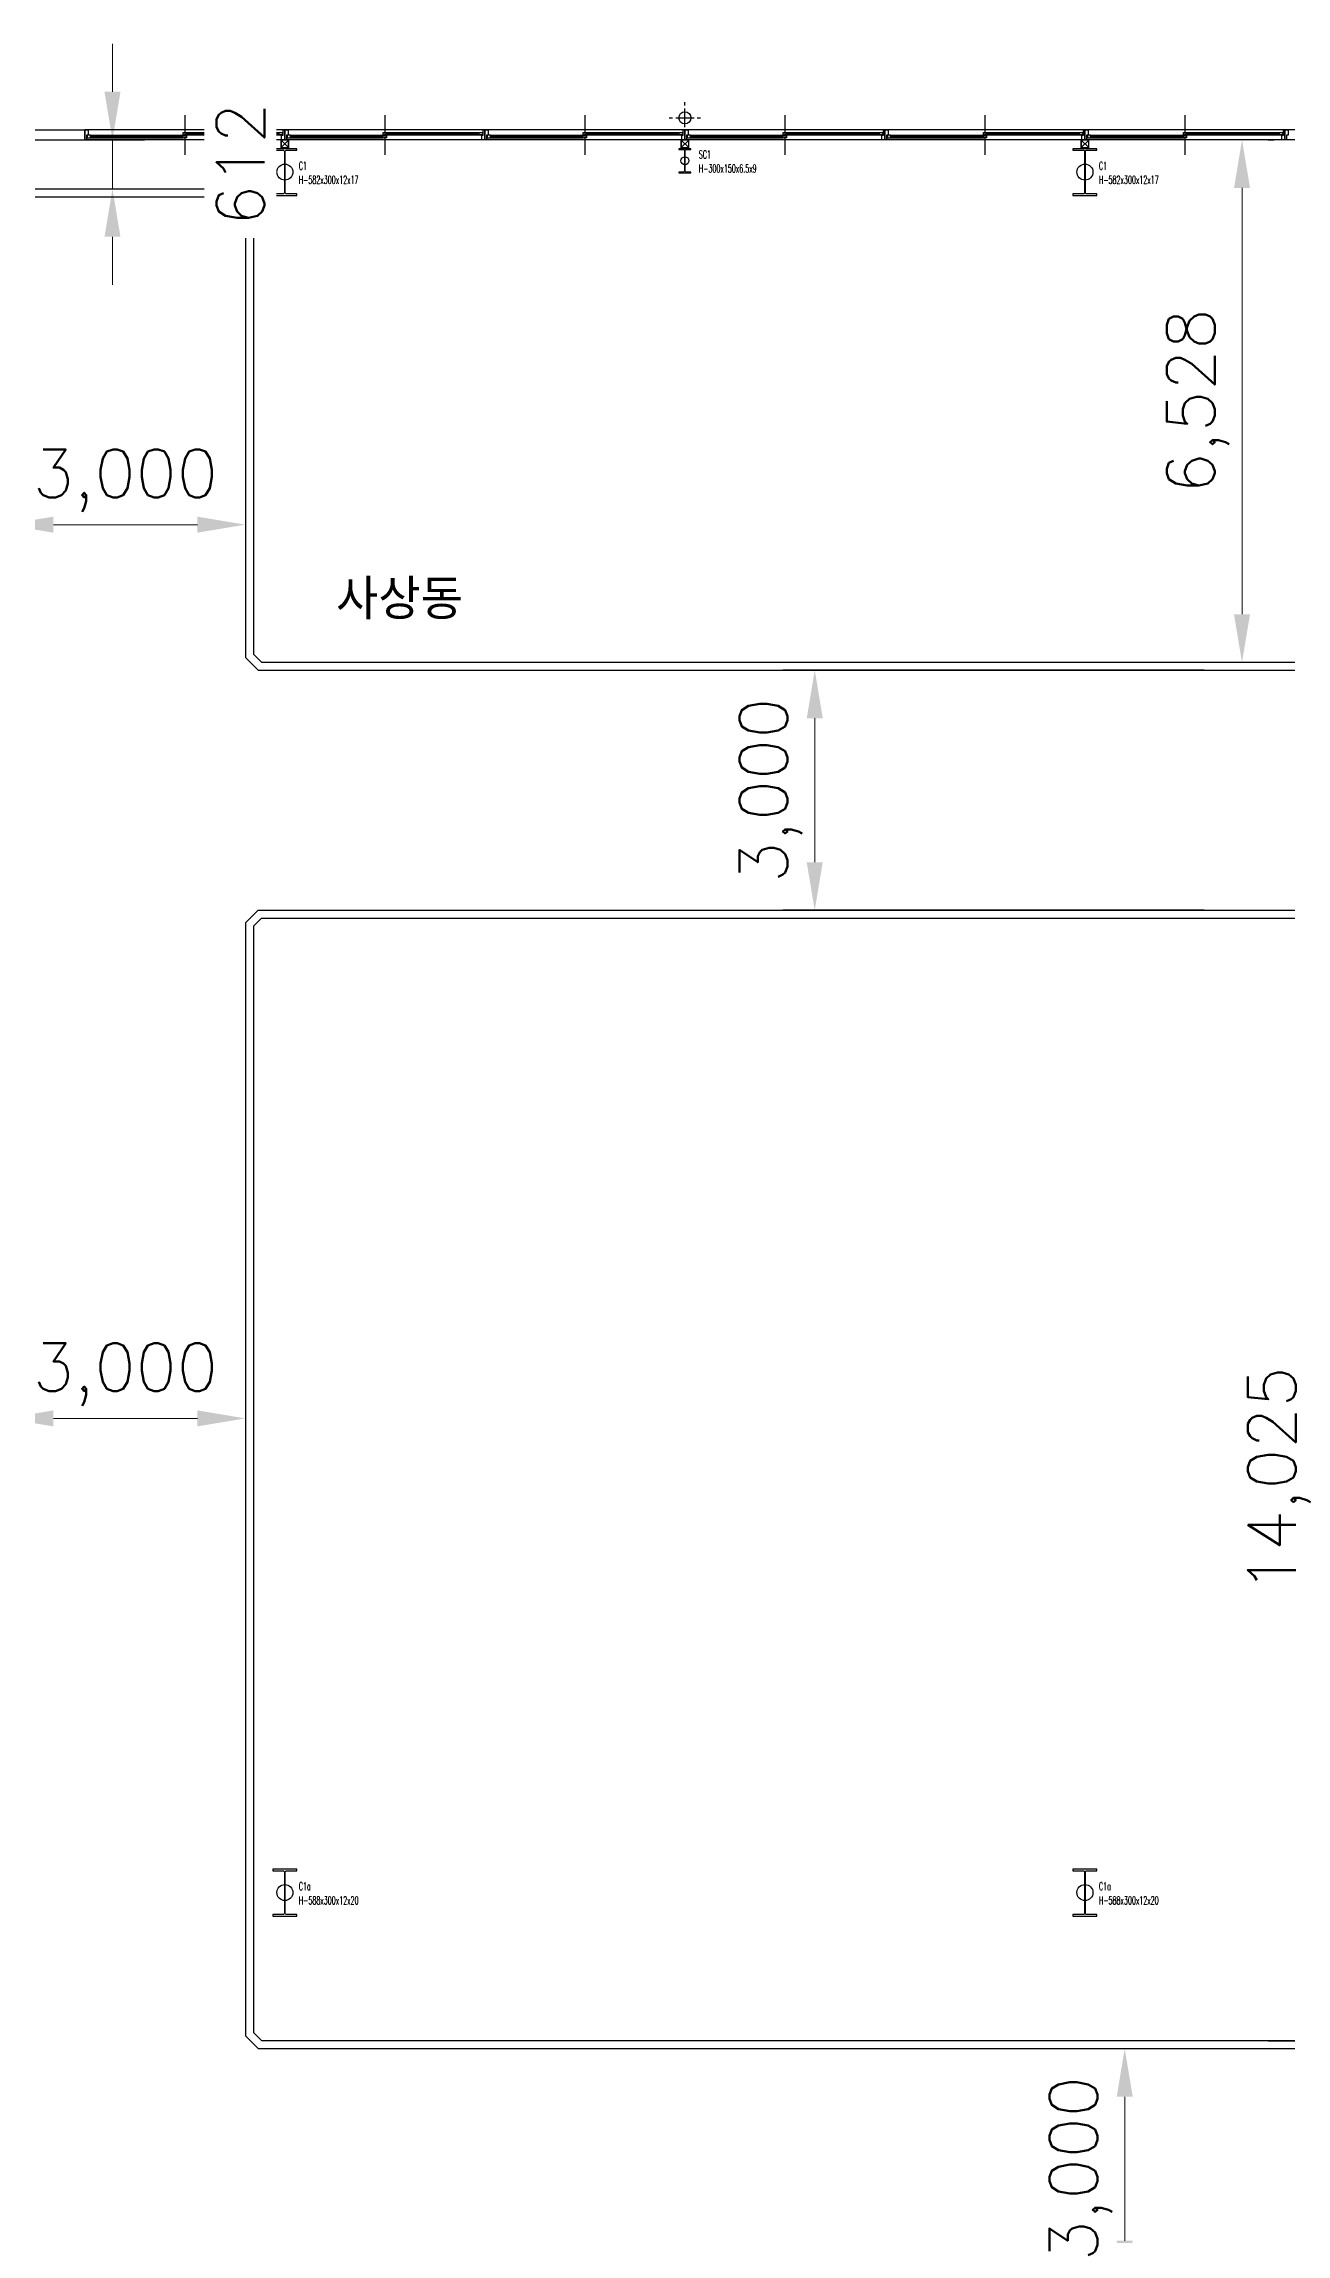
# Model space of a CAD drawing. Header units: millimetres. Extents: x 10462777 to 22643323, y 453826 to 1389191.
# Drawn here: x 11233119 to 11248646, y 589530 to 616901 of the extents above; entities that cross this region are included whole.
import ezdxf
from ezdxf.enums import TextEntityAlignment as Align

# ---------------------------------------------------------------- set-up
doc = ezdxf.new("R2010")
doc.units = ezdxf.units.MM
doc.header["$LTSCALE"] = 200
doc.header["$MEASUREMENT"] = 0
doc.header["$PDMODE"] = 35
doc.header["$PDSIZE"] = -5
doc.layers.get('0').update_dxf_attribs({"linetype": 'CONTINUOUS'})
doc.layers.get('DEFPOINTS').update_dxf_attribs({"linetype": 'CONTINUOUS'})
doc.layers.add('AM_5', color=3, linetype='CONTINUOUS', lineweight=15)
for name, color, linetype in [('COL', 2, 'CONTINUOUS'), ('HATCH', 8, 'CONTINUOUS'), ('panel', 4, 'CONTINUOUS'), ('PIPE', 4, 'CONTINUOUS'), ('TEXT', 7, 'CONTINUOUS'), ('win', 6, 'CONTINUOUS')]:
    doc.layers.add(name, color=color, linetype=linetype)
doc.layers.add('No_Print', color=153, linetype='CONTINUOUS', plot=False)
doc.styles.add('a1', font='txt.shx ', dxfattribs={"height": 300, "bigfont": ' whgtxt.shx'})
doc.styles.add('HYwulM', font='txt.shx ', dxfattribs={"bigfont": ' whgtxt.shx'})
doc.styles.add('굴림', font='txt.shx ', dxfattribs={"bigfont": ' whgtxt.shx'})
doc.dimstyles.new('200$0', dxfattribs={"dimscale": 200, "dimtxt": 7, "dimasz": 1, "dimexe": 2, "dimexo": 2, "dimgap": 1, "dimtad": 1, "dimdec": 0, "dimdsep": 46, "dimlunit": 6, "dimtxsty": '굴림', "dimblk": 'DIMDOT', "dimcen": 1, "dimclrd": 4, "dimclre": 4, "dimclrt": 4, "dimadec": 0, "dimazin": 0, "dimtfac": 1, "dimtdec": 0, "dimtmove": 2, "dimatfit": 3, "dimldrblk": 'DIMDOT', "dimfxl": 1, "dimtolj": 1, "dimtzin": 0, "dimlwd": -1, "dimarcsym": 0})

# ---------------------------------------------------------------- blocks, each defined once
blk = doc.blocks.new('*D326')
at = {"layer": 'AM_5', "color": 4, "linetype": 'ByBlock', "transparency": 16777216}
for p, q in [((11233977, 616301), (11233977, 616901)), ((11233977, 615089), (11233977, 615701)), ((11233977, 614489), (11233977, 613889))]:
    blk.add_line(p, q, dxfattribs=at)
at = {"layer": 'AM_5', "color": 4, "linetype": 'ByBlock', "lineweight": -2, "transparency": 16777216}
for p, q in [((11233621, 615701), (11234377, 615701)), ((11233621, 615089), (11234377, 615089))]:
    blk.add_line(p, q, dxfattribs=at)
at = {"layer": 'AM_5', "color": 4, "transparency": 16777216}
for points in [[(11233877, 616301), (11234077, 616301), (11233977, 615701)], [(11233877, 614489), (11234077, 614489), (11233977, 615089)]]:
    blk.add_solid(points, dxfattribs=at)
at = {"layer": 'DEFPOINTS', "color": 0, "transparency": 16777216}
for p in [(11233221, 615701), (11233977, 615701), (11233221, 615089)]:
    blk.add_point(p, dxfattribs=at)
at = {"layer": 'AM_5', "color": 4, "transparency": 16777216, "insert": (11235577, 615395), "char_height": 600, "attachment_point": 5, "rotation": 90, "style": '굴림', "bg_fill": 3, "box_fill_scale": 1.25, "bg_fill_color": 256, "bg_fill_true_color": 13158600, "bg_fill_transparency": 0}
blk.add_mtext('\\A1;612', dxfattribs=at)
blk = doc.blocks.new('DIMDOT')
at = {"color": 4}
blk.add_line((-2, 0), (2, 0), dxfattribs=at)
at = {"color": 7}
for radius in [0.5, 0.25]:
    blk.add_circle((0, 0), radius, dxfattribs=at)
blk = doc.blocks.new('*D328')
at = {"layer": 'AM_5', "color": 4, "linetype": 'ByBlock', "lineweight": -2, "transparency": 16777216}
for p, q in [((11232638, 611931), (11232638, 610492)), ((11235638, 611931), (11235638, 610492))]:
    blk.add_line(p, q, dxfattribs=at)
at = {"layer": 'AM_5', "color": 4, "linetype": 'ByBlock', "transparency": 16777216}
blk.add_line((11233238, 610892), (11235038, 610892), dxfattribs=at)
at = {"layer": 'AM_5', "color": 4, "transparency": 16777216}
for points in [[(11233238, 610992), (11233238, 610792), (11232638, 610892)], [(11235038, 610992), (11235038, 610792), (11235638, 610892)]]:
    blk.add_solid(points, dxfattribs=at)
at = {"layer": 'DEFPOINTS', "color": 0, "transparency": 16777216}
for p in [(11232638, 612331), (11235638, 612331), (11235638, 610892)]:
    blk.add_point(p, dxfattribs=at)
at = {"layer": 'AM_5', "color": 4, "transparency": 16777216, "insert": (11234138, 611442), "char_height": 600, "attachment_point": 5, "style": '굴림', "bg_fill": 3, "box_fill_scale": 1.25, "bg_fill_color": 256, "bg_fill_true_color": 13158600, "bg_fill_transparency": 0}
blk.add_mtext('\\A1;3,000', dxfattribs=at)
blk = doc.blocks.new('*D329')
at = {"layer": 'AM_5', "color": 4, "linetype": 'ByBlock', "lineweight": -2, "transparency": 16777216}
for p, q in [((11232638, 605515), (11232638, 599324)), ((11235638, 605515), (11235638, 599324))]:
    blk.add_line(p, q, dxfattribs=at)
at = {"layer": 'AM_5', "color": 4, "linetype": 'ByBlock', "transparency": 16777216}
blk.add_line((11235038, 599724), (11233238, 599724), dxfattribs=at)
at = {"layer": 'AM_5', "color": 4, "transparency": 16777216}
for points in [[(11233238, 599824), (11233238, 599624), (11232638, 599724)], [(11235038, 599824), (11235038, 599624), (11235638, 599724)]]:
    blk.add_solid(points, dxfattribs=at)
at = {"layer": 'DEFPOINTS', "color": 0, "transparency": 16777216}
for p in [(11232638, 605915), (11235638, 605915), (11232638, 599724)]:
    blk.add_point(p, dxfattribs=at)
at = {"layer": 'AM_5', "color": 4, "transparency": 16777216, "insert": (11234138, 600274), "char_height": 600, "attachment_point": 5, "style": '굴림', "bg_fill": 3, "box_fill_scale": 1.25, "bg_fill_color": 256, "bg_fill_true_color": 13158600, "bg_fill_transparency": 0}
blk.add_mtext('\\A1;3,000', dxfattribs=at)
blk = doc.blocks.new('*D330')
at = {"layer": 'AM_5', "color": 4, "linetype": 'ByBlock', "lineweight": -2, "transparency": 16777216}
for p, q in [((11248422, 615701), (11248494, 615701)), ((11248422, 609173), (11248494, 609173))]:
    blk.add_line(p, q, dxfattribs=at)
at = {"layer": 'AM_5', "color": 4, "linetype": 'ByBlock', "transparency": 16777216}
blk.add_line((11248094, 609773), (11248094, 615101), dxfattribs=at)
at = {"layer": 'AM_5', "color": 4, "transparency": 16777216}
for points in [[(11247994, 615101), (11248194, 615101), (11248094, 615701)], [(11247994, 609773), (11248194, 609773), (11248094, 609173)]]:
    blk.add_solid(points, dxfattribs=at)
at = {"layer": 'DEFPOINTS', "color": 0, "transparency": 16777216}
for p in [(11248022, 615701), (11248094, 615701), (11248022, 609173)]:
    blk.add_point(p, dxfattribs=at)
at = {"layer": 'AM_5', "color": 4, "transparency": 16777216, "insert": (11247544, 612437), "char_height": 600, "attachment_point": 5, "rotation": 90, "style": '굴림', "bg_fill": 3, "box_fill_scale": 1.25, "bg_fill_color": 256, "bg_fill_true_color": 13158600, "bg_fill_transparency": 0}
blk.add_mtext('\\A1;6,528', dxfattribs=at)
blk = doc.blocks.new('*D331')
at = {"layer": 'AM_5', "color": 4, "linetype": 'ByBlock', "lineweight": -2, "transparency": 16777216}
for p, q in [((11247622, 609073), (11242354, 609073)), ((11247622, 606073), (11242354, 606073))]:
    blk.add_line(p, q, dxfattribs=at)
at = {"layer": 'AM_5', "color": 4, "linetype": 'ByBlock', "transparency": 16777216}
blk.add_line((11242754, 608473), (11242754, 606673), dxfattribs=at)
at = {"layer": 'AM_5', "color": 4, "transparency": 16777216}
for points in [[(11242654, 608473), (11242854, 608473), (11242754, 609073)], [(11242654, 606673), (11242854, 606673), (11242754, 606073)]]:
    blk.add_solid(points, dxfattribs=at)
at = {"layer": 'DEFPOINTS', "color": 0, "transparency": 16777216}
for p in [(11248022, 609073), (11242754, 606073), (11248022, 606073)]:
    blk.add_point(p, dxfattribs=at)
at = {"layer": 'AM_5', "color": 4, "transparency": 16777216, "insert": (11242204, 607573), "char_height": 600, "attachment_point": 5, "rotation": 90, "style": '굴림', "bg_fill": 3, "box_fill_scale": 1.25, "bg_fill_color": 256, "bg_fill_true_color": 13158600, "bg_fill_transparency": 0}
blk.add_mtext('\\A1;3,000', dxfattribs=at)
blk = doc.blocks.new('*D332')
at = {"layer": 'AM_5', "color": 4, "linetype": 'ByBlock', "lineweight": -2, "transparency": 16777216}
for p, q in [((11248422, 605973), (11249507, 605973)), ((11248422, 591948), (11249507, 591948))]:
    blk.add_line(p, q, dxfattribs=at)
at = {"layer": 'AM_5', "color": 4, "linetype": 'ByBlock', "transparency": 16777216}
blk.add_line((11249107, 605373), (11249107, 592548), dxfattribs=at)
at = {"layer": 'AM_5', "color": 4, "transparency": 16777216}
for points in [[(11249007, 605373), (11249207, 605373), (11249107, 605973)], [(11249007, 592548), (11249207, 592548), (11249107, 591948)]]:
    blk.add_solid(points, dxfattribs=at)
at = {"layer": 'DEFPOINTS', "color": 0, "transparency": 16777216}
for p in [(11248022, 605973), (11248022, 591948), (11249107, 591948)]:
    blk.add_point(p, dxfattribs=at)
at = {"layer": 'AM_5', "color": 4, "transparency": 16777216, "insert": (11248557, 598961), "char_height": 600, "attachment_point": 5, "rotation": 90, "style": '굴림', "bg_fill": 3, "box_fill_scale": 1.25, "bg_fill_color": 256, "bg_fill_true_color": 13158600, "bg_fill_transparency": 0}
blk.add_mtext('\\A1;14,025', dxfattribs=at)
blk = doc.blocks.new('*D333')
at = {"layer": 'AM_5', "color": 4, "linetype": 'ByBlock', "lineweight": -2, "transparency": 16777216}
for p, q in [((11247622, 591848), (11246228, 591848)), ((11247622, 588848), (11246228, 588848))]:
    blk.add_line(p, q, dxfattribs=at)
at = {"layer": 'AM_5', "color": 4, "linetype": 'ByBlock', "transparency": 16777216}
blk.add_line((11246628, 591248), (11246628, 589448), dxfattribs=at)
at = {"layer": 'AM_5', "color": 4, "transparency": 16777216}
for points in [[(11246528, 591248), (11246728, 591248), (11246628, 591848)], [(11246528, 589448), (11246728, 589448), (11246628, 588848)]]:
    blk.add_solid(points, dxfattribs=at)
at = {"layer": 'DEFPOINTS', "color": 0, "transparency": 16777216}
for p in [(11248022, 591848), (11246628, 588848), (11248022, 588848)]:
    blk.add_point(p, dxfattribs=at)
at = {"layer": 'AM_5', "color": 4, "transparency": 16777216, "insert": (11246078, 590348), "char_height": 600, "attachment_point": 5, "rotation": 90, "style": '굴림', "bg_fill": 3, "box_fill_scale": 1.25, "bg_fill_color": 256, "bg_fill_true_color": 13158600, "bg_fill_transparency": 0}
blk.add_mtext('\\A1;3,000', dxfattribs=at)

msp = doc.modelspace()

# ---------------------------------------------------------------- linework, layer by layer
at = {"ltscale": 10}
for p, q in [((11230862.42957, 615089.38492), (11235579.36446, 615089.38492)), ((11235579.36446, 615089.38492), (11235737.9431, 614930.80627)), ((11230821.00821, 614989.38492), (11235537.9431, 614989.38492)), ((11235537.9431, 614989.38492), (11235637.9431, 614889.38492)), ((11235637.9431, 614889.38492), (11235637.9431, 609231.96356)), ((11235737.9431, 614930.80627), (11235737.9431, 609273.38492)), ((11235637.9431, 609231.96356), (11235796.52175, 609073.38492)), ((11235737.9431, 609273.38492), (11235837.9431, 609173.38492)), ((11235796.52175, 609073.38492), (11260247.74658, 609073.38492)), ((11235837.9431, 609173.38492), (11260206.32522, 609173.38492)), ((11235796.52175, 606073.38492), (11235637.9431, 605914.80627)), ((11235796.52175, 606073.38492), (11260247.74658, 606073.38492)), ((11235637.9431, 605914.80627), (11235637.9431, 592006.96356)), ((11235837.9431, 605973.38492), (11235737.9431, 605873.38492)), ((11235737.9431, 605873.38492), (11235737.9431, 592048.38492)), ((11235837.9431, 605973.38492), (11260206.32522, 605973.38492)), ((11235737.9431, 592048.38492), (11235837.9431, 591948.38492)), ((11235637.9431, 592006.96356), (11235796.52175, 591848.38492)), ((11235796.52175, 591848.38492), (11260247.74658, 591848.38492)), ((11235837.9431, 591948.38492), (11260206.32522, 591948.38492))]:
    msp.add_line(p, q, dxfattribs=at)
at = {"layer": 'COL'}
for points in [[(11236125.32522, 615040.38492, -0.4142135624), (11236109.32522, 615024.38492), (11235981.32522, 615024.38492), (11235981.32522, 615007.38492), (11236281.32522, 615007.38492), (11236281.32522, 615024.38492), (11236153.32522, 615024.38492, -0.4142135624), (11236137.32522, 615040.38492), (11236137.32522, 615556.38492, -0.4142135624), (11236153.32522, 615572.38492), (11236281.32522, 615572.38492), (11236281.32522, 615589.38492), (11235981.32522, 615589.38492), (11235981.32522, 615572.38492), (11236109.32522, 615572.38492, -0.4142135624), (11236125.32522, 615556.38492)], [(11241128.07522, 615314.38492, -0.4142135624), (11241112.07522, 615298.38492), (11241056.32522, 615298.38492), (11241056.32522, 615289.38492), (11241206.32522, 615289.38492), (11241206.32522, 615298.38492), (11241150.57522, 615298.38492, -0.4142135624), (11241134.57522, 615314.38492), (11241134.57522, 615564.38492, -0.4142135624), (11241150.57522, 615580.38492), (11241206.32522, 615580.38492), (11241206.32522, 615589.38492), (11241056.32522, 615589.38492), (11241056.32522, 615580.38492), (11241112.07522, 615580.38492, -0.4142135624), (11241128.07522, 615564.38492)], [(11246125.32522, 615040.38492, -0.4142135624), (11246109.32522, 615024.38492), (11245981.32522, 615024.38492), (11245981.32522, 615007.38492), (11246281.32522, 615007.38492), (11246281.32522, 615024.38492), (11246153.32522, 615024.38492, -0.4142135624), (11246137.32522, 615040.38492), (11246137.32522, 615556.38492, -0.4142135624), (11246153.32522, 615572.38492), (11246281.32522, 615572.38492), (11246281.32522, 615589.38492), (11245981.32522, 615589.38492), (11245981.32522, 615572.38492), (11246109.32522, 615572.38492, -0.4142135624), (11246125.32522, 615556.38492)], [(11236125.32522, 593540.38492, -0.4142135624), (11236109.32522, 593524.38492), (11235981.32522, 593524.38492), (11235981.32522, 593504.38492), (11236281.32522, 593504.38492), (11236281.32522, 593524.38492), (11236153.32522, 593524.38492, -0.4142135624), (11236137.32522, 593540.38492), (11236137.32522, 594056.38492, -0.4142135624), (11236153.32522, 594072.38492), (11236281.32522, 594072.38492), (11236281.32522, 594092.38492), (11235981.32522, 594092.38492), (11235981.32522, 594072.38492), (11236109.32522, 594072.38492, -0.4142135624), (11236125.32522, 594056.38492)], [(11246125.32522, 593540.38492, -0.4142135624), (11246109.32522, 593524.38492), (11245981.32522, 593524.38492), (11245981.32522, 593504.38492), (11246281.32522, 593504.38492), (11246281.32522, 593524.38492), (11246153.32522, 593524.38492, -0.4142135624), (11246137.32522, 593540.38492), (11246137.32522, 594056.38492, -0.4142135624), (11246153.32522, 594072.38492), (11246281.32522, 594072.38492), (11246281.32522, 594092.38492), (11245981.32522, 594092.38492), (11245981.32522, 594072.38492), (11246109.32522, 594072.38492, -0.4142135624), (11246125.32522, 594056.38492)]]:
    msp.add_lwpolyline(points, format="xyb", close=True, dxfattribs=at)
at = {"layer": 'HATCH'}
for p, q in [((11241131.32522, 616130.88492), (11241131.32522, 616170.88492)), ((11240936.32523, 615975.88492), (11240976.32523, 615975.88492)), ((11241016.32523, 615975.88492), (11241246.32522, 615975.88492)), ((11241131.32522, 615860.88492), (11241131.32522, 616090.88492)), ((11241286.32522, 615975.88492), (11241326.32522, 615975.88492)), ((11241131.32522, 615780.88492), (11241131.32522, 615820.88492))]:
    msp.add_line(p, q, dxfattribs=at)
msp.add_ellipse((11241131.32522, 615975.88492), major_axis=(-53.03301, 53.03301), ratio=1, start_param=-0.7853981634, end_param=5.4977871438, dxfattribs=at)
at = {"layer": 'No_Print'}
for centre, radius in [((11236131.32522, 615298.38492), 100), ((11241131.32522, 615439.38492), 50), ((11246131.32522, 615298.38492), 100), ((11236131.32522, 593798.38492), 100), ((11246131.32522, 593798.38492), 100)]:
    msp.add_circle(centre, radius, dxfattribs=at)
at = {"layer": 'panel'}
for p, q in [((11231131.32522, 615825.88492), (11233631.32522, 615825.88492)), ((11231131.32522, 615700.88492), (11233631.32522, 615700.88492)), ((11233631.32522, 615825.88492), (11233631.32522, 615700.88492))]:
    msp.add_line(p, q, dxfattribs=at)
at = {"layer": 'PIPE'}
for p, q in [((11236083.62522, 615603.18492), (11236179.02522, 615698.58492)), ((11236179.02522, 615603.18492), (11236083.62522, 615698.58492)), ((11241083.62522, 615603.18492), (11241179.02522, 615698.58492)), ((11241179.02522, 615603.18492), (11241083.62522, 615698.58492)), ((11246083.62522, 615603.18492), (11246179.02522, 615698.58492)), ((11246179.02522, 615603.18492), (11246083.62522, 615698.58492))]:
    msp.add_line(p, q, dxfattribs=at)
for points in [[(11236181.32522, 615600.88492), (11236181.32522, 615700.88492), (11236081.32522, 615700.88492), (11236081.32522, 615600.88492)], [(11236179.02522, 615603.18492), (11236179.02522, 615698.58492), (11236083.62522, 615698.58492), (11236083.62522, 615603.18492)], [(11241181.32522, 615600.88492), (11241181.32522, 615700.88492), (11241081.32522, 615700.88492), (11241081.32522, 615600.88492)], [(11241179.02522, 615603.18492), (11241179.02522, 615698.58492), (11241083.62522, 615698.58492), (11241083.62522, 615603.18492)], [(11246181.32522, 615600.88492), (11246181.32522, 615700.88492), (11246081.32522, 615700.88492), (11246081.32522, 615600.88492)], [(11246179.02522, 615603.18492), (11246179.02522, 615698.58492), (11246083.62522, 615698.58492), (11246083.62522, 615603.18492)]]:
    msp.add_lwpolyline(points, close=True, dxfattribs=at)
at = {"layer": 'win'}
for p, q in [((11234881.32522, 616009.16158), (11234881.32522, 615512.21214)), ((11237381.32522, 616009.16158), (11237381.32522, 615512.21214)), ((11239881.32522, 616009.16158), (11239881.32522, 615512.21214)), ((11242381.32522, 616009.16158), (11242381.32522, 615512.21214)), ((11244881.32522, 616009.16158), (11244881.32522, 615512.21214)), ((11247381.32522, 616009.16158), (11247381.32522, 615512.21214)), ((11236131.32522, 615825.88492), (11233631.32522, 615825.88492)), ((11236131.32522, 615700.88492), (11233631.32522, 615700.88492)), ((11233701.32522, 615757.88492), (11234861.32522, 615757.88492)), ((11233701.32522, 615746.88492), (11234861.32522, 615746.88492)), ((11233701.32522, 615738.88492), (11234861.32522, 615738.88492)), ((11233701.32522, 615727.88492), (11234861.32522, 615727.88492)), ((11234901.32522, 615793.88492), (11236061.32522, 615793.88492)), ((11234901.32522, 615782.88492), (11236061.32522, 615782.88492)), ((11234901.32522, 615774.88492), (11236061.32522, 615774.88492)), ((11234901.32522, 615763.88492), (11236101.32522, 615763.88492)), ((11238631.32522, 615825.88492), (11236131.32522, 615825.88492)), ((11238631.32522, 615700.88492), (11236131.32522, 615700.88492)), ((11236201.32522, 615757.88492), (11237361.32522, 615757.88492)), ((11236201.32522, 615746.88492), (11237361.32522, 615746.88492)), ((11236201.32522, 615738.88492), (11237361.32522, 615738.88492)), ((11236201.32522, 615727.88492), (11237361.32522, 615727.88492)), ((11237401.32522, 615793.88492), (11238561.32522, 615793.88492)), ((11237401.32522, 615782.88492), (11238561.32522, 615782.88492)), ((11237401.32522, 615774.88492), (11238561.32522, 615774.88492)), ((11237401.32522, 615763.88492), (11238601.32522, 615763.88492)), ((11241131.32522, 615825.88492), (11238631.32522, 615825.88492)), ((11241131.32522, 615700.88492), (11238631.32522, 615700.88492)), ((11238701.32522, 615757.88492), (11239861.32522, 615757.88492)), ((11238701.32522, 615746.88492), (11239861.32522, 615746.88492)), ((11238701.32522, 615738.88492), (11239861.32522, 615738.88492)), ((11238701.32522, 615727.88492), (11239861.32522, 615727.88492)), ((11239901.32522, 615793.88492), (11241061.32522, 615793.88492)), ((11239901.32522, 615782.88492), (11241061.32522, 615782.88492)), ((11239901.32522, 615774.88492), (11241061.32522, 615774.88492)), ((11239901.32522, 615763.88492), (11241101.32522, 615763.88492)), ((11243631.32522, 615825.88492), (11241131.32522, 615825.88492)), ((11243631.32522, 615700.88492), (11241131.32522, 615700.88492)), ((11241201.32522, 615757.88492), (11242361.32522, 615757.88492)), ((11241201.32522, 615746.88492), (11242361.32522, 615746.88492)), ((11241201.32522, 615738.88492), (11242361.32522, 615738.88492)), ((11241201.32522, 615727.88492), (11242361.32522, 615727.88492)), ((11242401.32522, 615793.88492), (11243561.32522, 615793.88492)), ((11242401.32522, 615782.88492), (11243561.32522, 615782.88492)), ((11242401.32522, 615774.88492), (11243561.32522, 615774.88492)), ((11242401.32522, 615763.88492), (11243601.32522, 615763.88492)), ((11246131.32522, 615825.88492), (11243631.32522, 615825.88492)), ((11246131.32522, 615700.88492), (11243631.32522, 615700.88492)), ((11243701.32522, 615757.88492), (11244861.32522, 615757.88492)), ((11243701.32522, 615746.88492), (11244861.32522, 615746.88492)), ((11243701.32522, 615738.88492), (11244861.32522, 615738.88492)), ((11243701.32522, 615727.88492), (11244861.32522, 615727.88492)), ((11244901.32522, 615793.88492), (11246061.32522, 615793.88492)), ((11244901.32522, 615782.88492), (11246061.32522, 615782.88492)), ((11244901.32522, 615774.88492), (11246061.32522, 615774.88492)), ((11244901.32522, 615763.88492), (11246101.32522, 615763.88492)), ((11248631.32522, 615825.88492), (11246131.32522, 615825.88492)), ((11248631.32522, 615700.88492), (11246131.32522, 615700.88492)), ((11246201.32522, 615757.88492), (11247361.32522, 615757.88492)), ((11246201.32522, 615746.88492), (11247361.32522, 615746.88492)), ((11246201.32522, 615738.88492), (11247361.32522, 615738.88492)), ((11246201.32522, 615727.88492), (11247361.32522, 615727.88492)), ((11247401.32522, 615793.88492), (11248561.32522, 615793.88492)), ((11247401.32522, 615782.88492), (11248561.32522, 615782.88492)), ((11247401.32522, 615774.88492), (11248561.32522, 615774.88492)), ((11247401.32522, 615763.88492), (11248601.32522, 615763.88492)), ((11251131.32522, 615825.88492), (11248631.32522, 615825.88492)), ((11251131.32522, 615700.88492), (11248631.32522, 615700.88492))]:
    msp.add_line(p, q, dxfattribs=at)
for points in [[(11233631.32522, 615775.88492), (11233631.32522, 615825.88492), (11233671.32522, 615825.88492), (11233671.32522, 615760.88492), (11233651.32522, 615760.88492), (11233651.32522, 615700.88492), (11233631.32522, 615700.88492), (11233631.32522, 615775.88492)], [(11236131.32522, 615795.88492), (11236131.32522, 615700.88492), (11236091.32522, 615700.88492), (11236091.32522, 615760.88492), (11236111.32522, 615760.88492), (11236111.32522, 615825.88492), (11236131.32522, 615825.88492), (11236131.32522, 615795.88492)], [(11236131.32522, 615775.88492), (11236131.32522, 615825.88492), (11236171.32522, 615825.88492), (11236171.32522, 615760.88492), (11236151.32522, 615760.88492), (11236151.32522, 615700.88492), (11236131.32522, 615700.88492), (11236131.32522, 615775.88492)], [(11238631.32522, 615795.88492), (11238631.32522, 615700.88492), (11238591.32522, 615700.88492), (11238591.32522, 615760.88492), (11238611.32522, 615760.88492), (11238611.32522, 615825.88492), (11238631.32522, 615825.88492), (11238631.32522, 615795.88492)], [(11238631.32522, 615775.88492), (11238631.32522, 615825.88492), (11238671.32522, 615825.88492), (11238671.32522, 615760.88492), (11238651.32522, 615760.88492), (11238651.32522, 615700.88492), (11238631.32522, 615700.88492), (11238631.32522, 615775.88492)], [(11241131.32522, 615795.88492), (11241131.32522, 615700.88492), (11241091.32522, 615700.88492), (11241091.32522, 615760.88492), (11241111.32522, 615760.88492), (11241111.32522, 615825.88492), (11241131.32522, 615825.88492), (11241131.32522, 615795.88492)], [(11241131.32522, 615775.88492), (11241131.32522, 615825.88492), (11241171.32522, 615825.88492), (11241171.32522, 615760.88492), (11241151.32522, 615760.88492), (11241151.32522, 615700.88492), (11241131.32522, 615700.88492), (11241131.32522, 615775.88492)], [(11243631.32522, 615795.88492), (11243631.32522, 615700.88492), (11243591.32522, 615700.88492), (11243591.32522, 615760.88492), (11243611.32522, 615760.88492), (11243611.32522, 615825.88492), (11243631.32522, 615825.88492), (11243631.32522, 615795.88492)], [(11243631.32522, 615775.88492), (11243631.32522, 615825.88492), (11243671.32522, 615825.88492), (11243671.32522, 615760.88492), (11243651.32522, 615760.88492), (11243651.32522, 615700.88492), (11243631.32522, 615700.88492), (11243631.32522, 615775.88492)], [(11246131.32522, 615795.88492), (11246131.32522, 615700.88492), (11246091.32522, 615700.88492), (11246091.32522, 615760.88492), (11246111.32522, 615760.88492), (11246111.32522, 615825.88492), (11246131.32522, 615825.88492), (11246131.32522, 615795.88492)], [(11246131.32522, 615775.88492), (11246131.32522, 615825.88492), (11246171.32522, 615825.88492), (11246171.32522, 615760.88492), (11246151.32522, 615760.88492), (11246151.32522, 615700.88492), (11246131.32522, 615700.88492), (11246131.32522, 615775.88492)], [(11248631.32522, 615795.88492), (11248631.32522, 615700.88492), (11248591.32522, 615700.88492), (11248591.32522, 615760.88492), (11248611.32522, 615760.88492), (11248611.32522, 615825.88492), (11248631.32522, 615825.88492), (11248631.32522, 615795.88492)], [(11248631.32522, 615775.88492), (11248631.32522, 615825.88492), (11248671.32522, 615825.88492), (11248671.32522, 615760.88492), (11248651.32522, 615760.88492), (11248651.32522, 615700.88492), (11248631.32522, 615700.88492), (11248631.32522, 615775.88492)]]:
    msp.add_lwpolyline(points, dxfattribs=at)
for points in [[(11233661.32522, 615727.88492), (11233701.32522, 615727.88492), (11233701.32522, 615757.88492), (11233661.32522, 615757.88492)], [(11234861.32522, 615793.88492), (11234901.32522, 615793.88492), (11234901.32522, 615763.88492), (11234861.32522, 615763.88492)], [(11234861.32522, 615757.88492), (11234901.32522, 615757.88492), (11234901.32522, 615727.88492), (11234861.32522, 615727.88492)], [(11236061.32522, 615793.88492), (11236101.32522, 615793.88492), (11236101.32522, 615763.88492), (11236061.32522, 615763.88492)], [(11236161.32522, 615727.88492), (11236201.32522, 615727.88492), (11236201.32522, 615757.88492), (11236161.32522, 615757.88492)], [(11237361.32522, 615793.88492), (11237401.32522, 615793.88492), (11237401.32522, 615763.88492), (11237361.32522, 615763.88492)], [(11237361.32522, 615757.88492), (11237401.32522, 615757.88492), (11237401.32522, 615727.88492), (11237361.32522, 615727.88492)], [(11238561.32522, 615793.88492), (11238601.32522, 615793.88492), (11238601.32522, 615763.88492), (11238561.32522, 615763.88492)], [(11238661.32522, 615727.88492), (11238701.32522, 615727.88492), (11238701.32522, 615757.88492), (11238661.32522, 615757.88492)], [(11239861.32522, 615793.88492), (11239901.32522, 615793.88492), (11239901.32522, 615763.88492), (11239861.32522, 615763.88492)], [(11239861.32522, 615757.88492), (11239901.32522, 615757.88492), (11239901.32522, 615727.88492), (11239861.32522, 615727.88492)], [(11241061.32522, 615793.88492), (11241101.32522, 615793.88492), (11241101.32522, 615763.88492), (11241061.32522, 615763.88492)], [(11241161.32522, 615727.88492), (11241201.32522, 615727.88492), (11241201.32522, 615757.88492), (11241161.32522, 615757.88492)], [(11242361.32522, 615793.88492), (11242401.32522, 615793.88492), (11242401.32522, 615763.88492), (11242361.32522, 615763.88492)], [(11242361.32522, 615757.88492), (11242401.32522, 615757.88492), (11242401.32522, 615727.88492), (11242361.32522, 615727.88492)], [(11243561.32522, 615793.88492), (11243601.32522, 615793.88492), (11243601.32522, 615763.88492), (11243561.32522, 615763.88492)], [(11243661.32522, 615727.88492), (11243701.32522, 615727.88492), (11243701.32522, 615757.88492), (11243661.32522, 615757.88492)], [(11244861.32522, 615793.88492), (11244901.32522, 615793.88492), (11244901.32522, 615763.88492), (11244861.32522, 615763.88492)], [(11244861.32522, 615757.88492), (11244901.32522, 615757.88492), (11244901.32522, 615727.88492), (11244861.32522, 615727.88492)], [(11246061.32522, 615793.88492), (11246101.32522, 615793.88492), (11246101.32522, 615763.88492), (11246061.32522, 615763.88492)], [(11246161.32522, 615727.88492), (11246201.32522, 615727.88492), (11246201.32522, 615757.88492), (11246161.32522, 615757.88492)], [(11247361.32522, 615793.88492), (11247401.32522, 615793.88492), (11247401.32522, 615763.88492), (11247361.32522, 615763.88492)], [(11247361.32522, 615757.88492), (11247401.32522, 615757.88492), (11247401.32522, 615727.88492), (11247361.32522, 615727.88492)], [(11248561.32522, 615793.88492), (11248601.32522, 615793.88492), (11248601.32522, 615763.88492), (11248561.32522, 615763.88492)]]:
    msp.add_lwpolyline(points, close=True, dxfattribs=at)

# ---------------------------------------------------------------- texts
at = {"layer": 'No_Print', "style": 'HYwulM', "width": 0.5}
for s, p in [('C1', (11236305.16001, 615377.49421)), ('SC1', (11241305.16001, 615518.49421)), ('H-300x150x6.5x9', (11241305.16001, 615342.48409)), ('C1', (11246305.16001, 615377.49421)), ('H-582x300x12x17', (11236305.16001, 615201.48409)), ('H-582x300x12x17', (11246305.16001, 615201.48409)), ('C1a', (11236305.16001, 593877.49421)), ('H-588x300x12x20', (11236305.16001, 593701.48409)), ('C1a', (11246305.16001, 593877.49421)), ('H-588x300x12x20', (11246305.16001, 593701.48409))]:
    msp.add_text(s, height=100, dxfattribs=at).set_placement(p, align=Align.MIDDLE_LEFT)
at = {"layer": 'TEXT', "style": 'a1'}
msp.add_text('사상동', height=499.782703, dxfattribs=at).set_placement((11236771.29587, 609709.8266, 0))

# ---------------------------------------------------------------- next in the draw order: dimensions: what is measured, and where the dimension line sits
at = {"layer": 'AM_5'}
for p1, p2, distance, picture, middle in [((11233220.8970153909, 615089.3849169833), (11233220.8970153909, 615700.8849169833), -756.1657141987, '*D326', (11235577.0627295896, 615395.1349169851)), ((11248022.1341644395, 609173.3849169796), (11248022.1341644395, 615700.8849169833), -71.8179394901, '*D330', (11247543.9521039296, 612437.1349169832)), ((11232637.9431, 612330.80627), (11235637.9431, 612330.80627), -1438.50291, '*D328', (11234137.9431, 611442.30337)), ((11235637.9431, 605914.80627), (11232637.9431, 605914.80627), 6191.024, '*D329', (11234137.9431, 600273.78227))]:
    dim = msp.add_aligned_dim(p1=p1, p2=p2, distance=distance, dimstyle='200$0', override={"dimtxt": 3, "dimasz": 3, "dimsah": 1, "dimfxl": 2, "dimtfill": 1, "dimarcsym": 1}, dxfattribs=at)
    dim.commit()
    dim.dimension.update_dxf_attribs({"geometry": picture, "text_midpoint": middle})

# ---------------------------------------------------------------- next in the draw order: dimensions: what is measured, and where the dimension line sits
dim = msp.add_aligned_dim(p1=(11248022.13416, 609073.38492), p2=(11248022.13416, 606073.38492), distance=-5268.34126, dimstyle='200$0', override={"dimtxt": 3, "dimasz": 3, "dimsah": 1, "dimfxl": 2, "dimtfill": 1, "dimarcsym": 1}, dxfattribs=at)
dim.commit()
dim.dimension.update_dxf_attribs({"geometry": '*D331', "text_midpoint": (11242203.7929, 607573.38492)})

# ---------------------------------------------------------------- next in the draw order: dimensions: what is measured, and where the dimension line sits
dim = msp.add_aligned_dim(p1=(11248022.13416, 605973.38492), p2=(11248022.13416, 591948.38492), distance=1084.40459, dimstyle='200$0', override={"dimtxt": 3, "dimasz": 3, "dimsah": 1, "dimfxl": 2, "dimtfill": 1, "dimarcsym": 1}, dxfattribs=at)
dim.commit()
dim.dimension.update_dxf_attribs({"geometry": '*D332', "text_midpoint": (11248556.53876, 598960.88492)})

# ---------------------------------------------------------------- next in the draw order: dimensions: what is measured, and where the dimension line sits
dim = msp.add_aligned_dim(p1=(11248022.13416, 591848.38492), p2=(11248022.13416, 588848.38492), distance=-1394.12374, dimstyle='200$0', override={"dimtxt": 3, "dimasz": 3, "dimsah": 1, "dimfxl": 2, "dimtfill": 1, "dimarcsym": 1}, dxfattribs=at)
dim.commit()
dim.dimension.update_dxf_attribs({"geometry": '*D333', "text_midpoint": (11246078.01043, 590348.38492)})

doc.saveas('drawing.dxf')
